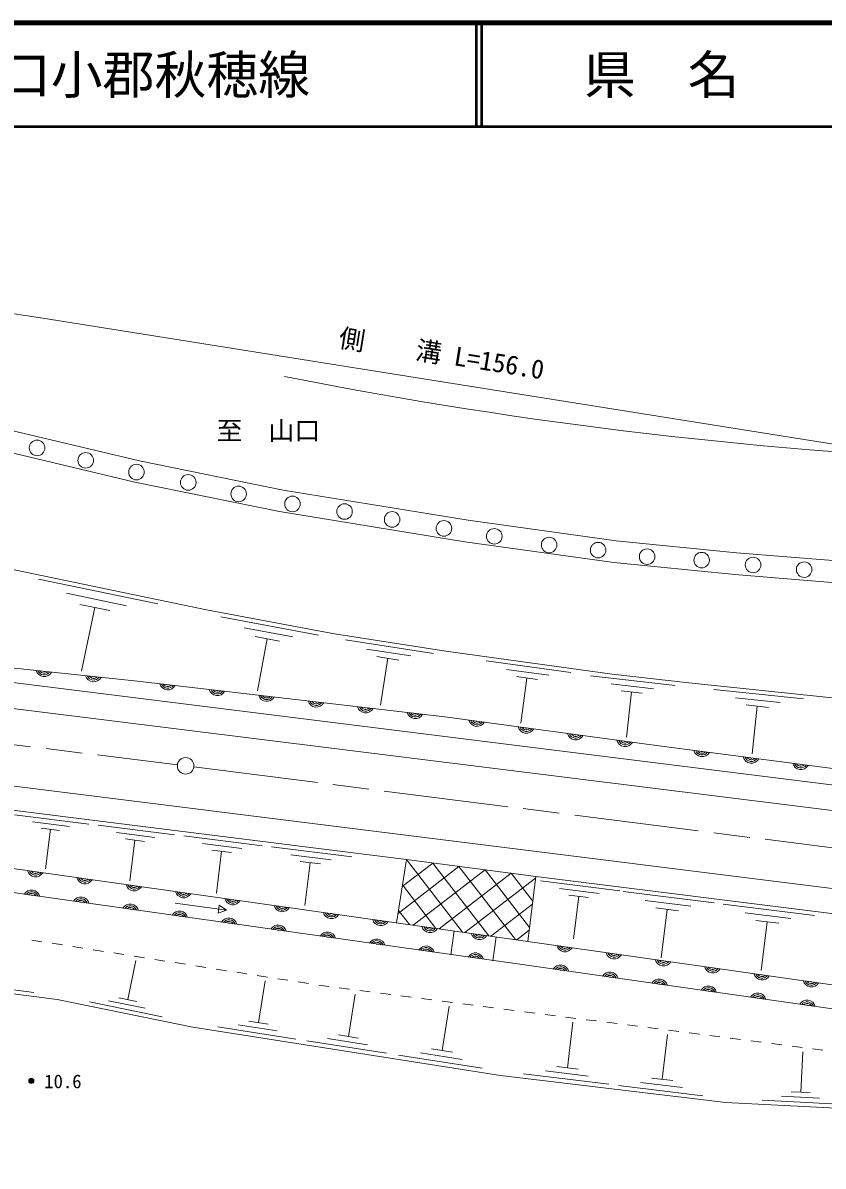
# Model space of a CAD drawing. Units: millimetres, scale not verified. Extents: x 40000 to 680000, y 20000 to 380000.
# Drawn here: x 254052 to 331182, y 269760 to 380000 of the extents above; entities that cross this region are included whole.
import ezdxf
from ezdxf.enums import TextEntityAlignment as Align

# ---------------------------------------------------------------- set-up
doc = ezdxf.new("R2010")
doc.units = ezdxf.units.MM
doc.header["$LTSCALE"] = 1000
doc.linetypes.add('CHAIN', pattern=[18.5, 12, -1.5, 3.5, -1.5])
for name, color, linetype, lineweight in [('M-BGD', 7, 'Continuous', 13), ('M-BMK', 2, 'CHAIN', 13), ('M-BMK-SRVR', 3, 'Continuous', 13), ('M-STR-HTXT', 7, 'Continuous', 13), ('M-STR-STRD', 7, 'Continuous', 13), ('M-TTL', 2, 'Continuous', 140), ('M-TTL-LINE', 7, 'Continuous', 50)]:
    doc.layers.add(name, color=color, linetype=linetype, lineweight=lineweight)
doc.layers.add('M-TTL-TXT', color=7, linetype='Continuous')
doc.styles.add('ＭＳ ゴシック', font='')
doc.styles.get('ＭＳ ゴシック').set_extended_font_data('MS Gothic')

msp = doc.modelspace()

# ---------------------------------------------------------------- linework, layer by layer
at = {"layer": 'M-BGD'}
for p, q in [((255544, 326363), (267063, 323970)), ((258264, 324997), (264024, 323800)), ((259545, 323930), (262424, 323332)), ((260985, 323631), (259708, 317487)), ((273138, 322738), (282555, 320972)), ((275374, 321669), (280083, 320786)), ((276434, 320820), (278788, 320379)), ((277611, 320599), (276669, 315577)), ((285154, 320520), (293640, 319198)), ((287187, 319624), (291430, 318963)), ((288160, 318893), (290281, 318562)), ((289220, 318728), (288515, 314202)), ((298719, 318475), (306853, 317348)), ((300677, 317651), (304744, 317087)), ((301619, 316968), (303652, 316686)), ((302636, 316827), (302035, 312489)), ((308775, 317042), (316933, 316106)), ((310752, 316264), (314831, 315796)), ((311709, 315603), (313749, 315369)), ((312729, 315486), (312229, 311135)), ((320647, 315719), (329275, 314804)), ((322743, 314915), (327057, 314458)), ((323760, 314226), (325917, 313997)), ((324839, 314111), (324351, 309510)), ((253240, 303646), (260404, 302748)), ((254971, 302944), (258553, 302495)), ((255807, 302354), (257598, 302130)), ((256703, 302242), (256224, 298421)), ((261298, 302636), (268658, 301714)), ((263077, 301915), (266757, 301454)), ((263935, 301309), (265775, 301079)), ((264855, 301194), (264363, 297269)), ((269550, 301603), (277111, 300655)), ((271377, 300862), (275157, 300388)), ((272259, 300239), (274149, 300002)), ((273204, 300121), (272699, 296089)), ((278000, 300544), (285766, 299571)), ((279877, 299783), (283760, 299297)), ((280783, 299144), (282724, 298900)), ((281753, 299022), (281235, 294880)), ((290065, 293226), (291034, 299314)), ((290622, 296725), (293558, 298987)), ((296417, 292326), (291034, 299314)), ((298967, 291965), (293558, 298987)), ((290210, 294136), (296083, 298659)), ((291681, 292997), (298607, 298332)), ((294173, 292644), (301131, 298004)), ((301517, 291604), (296083, 298659)), ((302888, 292774), (298607, 298332)), ((303200, 295319), (301131, 298004)), ((303492, 297698), (302723, 291433)), ((293866, 292687), (290645, 296869)), ((296665, 292291), (303472, 297535)), ((303932, 297270), (311580, 296313)), ((305780, 296521), (309604, 296043)), ((306672, 295892), (308584, 295652)), ((307628, 295772), (307118, 291693)), ((311905, 296242), (320690, 295142)), ((268719, 295109), (273673, 294438)), ((272880, 294167), (272981, 294910)), ((273673, 294438), (272880, 294167)), ((272981, 294910), (273673, 294438)), ((291316, 293048), (290256, 294425)), ((299156, 291938), (303164, 295026)), ((314028, 295381), (318421, 294832)), ((315053, 294658), (317249, 294383)), ((316151, 294521), (315565, 289836)), ((321556, 295034), (330341, 293935)), ((323679, 294173), (328071, 293624)), ((324704, 293450), (326900, 293176)), ((325802, 293313), (325215, 288628)), ((295636, 292437), (295311, 290138)), ((301648, 291586), (302856, 292517)), ((255888, 291399), (254901, 291554)), ((257864, 291089), (256876, 291244)), ((299668, 291866), (299342, 289567)), ((259840, 290779), (258852, 290934)), ((261816, 290469), (260828, 290624)), ((263792, 290159), (262804, 290314)), ((265768, 289849), (264780, 290004)), ((264167, 285824), (264931, 289576)), ((267743, 289539), (266755, 289694)), ((269719, 289229), (268731, 289384)), ((271695, 288919), (270707, 289074)), ((273671, 288608), (272683, 288764)), ((275647, 288298), (274659, 288453)), ((277622, 287988), (276635, 288143)), ((279598, 287678), (278610, 287833)), ((255113, 286517), (248206, 287403)), ((276768, 283602), (277397, 287619)), ((281574, 287368), (280586, 287523)), ((282784, 287178), (282562, 287213)), ((283553, 287079), (282784, 287178)), ((285536, 286824), (284545, 286951)), ((287520, 286568), (286528, 286696)), ((267493, 284169), (260458, 285602)), ((265830, 284996), (262313, 285713)), ((265046, 285644), (263287, 286003)), ((285425, 282263), (286066, 286352)), ((289504, 286312), (288512, 286440)), ((291487, 286057), (290495, 286184)), ((293471, 285801), (292479, 285929)), ((295454, 285545), (294463, 285673)), ((294457, 280898), (295129, 285184)), ((297438, 285290), (296446, 285417)), ((299422, 285034), (298430, 285162)), ((301405, 284778), (300413, 284906)), ((303389, 284523), (302397, 284650)), ((278572, 282805), (274806, 283395)), ((277709, 283455), (275826, 283750)), ((305372, 284267), (304381, 284395)), ((307356, 284011), (306364, 284139)), ((306542, 279249), (307073, 283644)), ((309340, 283756), (308348, 283883)), ((311323, 283500), (310331, 283628)), ((313307, 283244), (312315, 283372)), ((280376, 282008), (272845, 283189)), ((286383, 282113), (284466, 282414)), ((315290, 282989), (314299, 283116)), ((315666, 278131), (316191, 282469)), ((317274, 282733), (316282, 282861)), ((319258, 282477), (318266, 282605)), ((321241, 282222), (320249, 282349)), ((289098, 280640), (281431, 281842)), ((287261, 281452), (283428, 282053)), ((323225, 281966), (322233, 282094)), ((325208, 281710), (324217, 281838)), ((327192, 281455), (326200, 281582)), ((329175, 281199), (328184, 281327)), ((298307, 279196), (290271, 280456)), ((296382, 280047), (292364, 280677)), ((295461, 280740), (293452, 281055)), ((329020, 276892), (329220, 280791)), ((331159, 280943), (330167, 281071)), ((308536, 278451), (304415, 278949)), ((307572, 279125), (305512, 279374)), ((310530, 277652), (302289, 278649)), ((317634, 277343), (313567, 277835)), ((316683, 278008), (314650, 278254)), ((319602, 276555), (311469, 277539)), ((329933, 276845), (328106, 276940)), ((332624, 275729), (325314, 276106)), ((330822, 276311), (327167, 276499))]:
    msp.add_line(p, q, dxfattribs=at)
for points in [[(190133, 345522), (212947, 337979), (239286, 330602), (251029, 327710), (271741, 323407), (284099, 321090), (294818, 319419), (310864, 317196), (318241, 316377), (331765, 314942), (347854, 313676), (363238, 313319), (379127, 313398), (401100, 314643), (413899, 315730), (430071, 317716)], [(239507, 344275), (252274, 340869), (265296, 337763), (279155, 334941), (296966, 332035), (311244, 330043), (322847, 328898), (332548, 328113), (343371, 327470), (364999, 326826), (379330, 326810), (396408, 327799), (413242, 329123), (426336, 330668)], [(238965, 342246), (251759, 338833), (264842, 335712), (278776, 332875), (296651, 329959), (310995, 327957), (322660, 326806), (332401, 326018), (343277, 325372), (364966, 324726), (379374, 324710), (395924, 325419), (413106, 326696), (426914, 328272)], [(350234, 304249), (251778, 316557), (221215, 320350), (211722, 321011), (211340, 321391), (211350, 321791)], [(211350, 321791), (227952, 320430), (265087, 316521), (294729, 313077), (315111, 310309), (333352, 307935), (350244, 304856)], [(112961, 286987), (124720, 292625), (133738, 296241), (141735, 299048), (151603, 301998), (160564, 304252), (170461, 306095), (179848, 307471), (189149, 308407), (201173, 308789), (211892, 308577), (224001, 307712), (291034, 299314), (303492, 297698), (512224, 271573)], [(89888, 268454), (111339, 280352), (123150, 286615), (133743, 291008), (146647, 295316), (154802, 297712), (165562, 300444), (175735, 302105), (187756, 303366), (200408, 303891), (212598, 303912), (222014, 302861), (302723, 291433), (366793, 282291), (446773, 270653), (528549, 259052), (531702, 259325), (532482, 263615)], [(533441, 256035), (446446, 268376), (366465, 280014), (302400, 289156), (221725, 300579), (212472, 301612), (200458, 301591), (187924, 301071), (176040, 299824), (166032, 298190), (155409, 295493), (147336, 293121), (134549, 288852), (124132, 284532), (112436, 278330), (91003, 266443)], [(108258, 270689), (110175, 269062), (112519, 268482), (121820, 272101), (143060, 281332), (164640, 288520), (182250, 292448), (195919, 293029), (210608, 291966), (223025, 290626), (238126, 288294), (257352, 285826), (270440, 283161), (300102, 278510), (321795, 275887), (351784, 274341), (358278, 273321), (366161, 271165), (413377, 264714), (470258, 257235)]]:
    msp.add_lwpolyline(points, dxfattribs=at)
for centre, radius in [((255423, 339011), 750), ((260112, 337814), 750), ((265000, 336683), 750), ((269989, 335686), 750), ((274847, 334579), 750), ((280035, 333614), 750), ((285056, 332883), 750), ((289645, 332118), 750), ((294633, 331253), 750), ((299488, 330489), 750), ((304776, 329657), 750), ((309498, 329158), 750), ((314220, 328527), 750), ((319474, 328194), 750), ((324429, 327728), 750), ((329351, 327279), 750), ((254862, 277985), 250), ((254862, 277985), 204), ((254862, 277985), 159), ((254862, 277985), 114), ((254862, 277985), 68.2), ((254862, 277985), 22.7)]:
    msp.add_circle(centre, radius, dxfattribs=at)
for centre, radius, start, end in [((366402, 785999), 448646, 258.80124, 276.9588), ((256099, 317781), 812, 196.61086, 331.37113), ((256099, 317781), 650, 202.72665, 325.25534), ((256099, 317781), 488, 213.85934, 314.12265), ((256099, 317781), 325, 248.04863, 279.93336), ((260873, 317279), 812, 196.61086, 331.37113), ((260873, 317279), 650, 202.72665, 325.25534), ((260873, 317279), 488, 213.85934, 314.12265), ((260873, 317279), 325, 248.04863, 279.93336), ((268024, 316494), 812, 195.99354, 330.75381), ((268024, 316494), 650, 202.10933, 324.63802), ((268024, 316494), 488, 213.24202, 313.50534), ((268024, 316494), 325, 247.43131, 279.31605), ((272792, 315940), 812, 195.99354, 330.75381), ((272792, 315940), 650, 202.10933, 324.63802), ((272792, 315940), 488, 213.24202, 313.50534), ((272792, 315940), 325, 247.43131, 279.31605), ((277560, 315386), 812, 195.99354, 330.75381), ((277560, 315386), 650, 202.10933, 324.63802), ((277560, 315386), 488, 213.24202, 313.50534), ((277560, 315386), 325, 247.43131, 279.31605), ((282328, 314833), 812, 195.99354, 330.75381), ((282328, 314833), 650, 202.10933, 324.63802), ((282328, 314833), 488, 213.24202, 313.50534), ((282328, 314833), 325, 247.43131, 279.31605), ((287096, 314279), 812, 195.99354, 330.75381), ((287096, 314279), 650, 202.10933, 324.63802), ((287096, 314279), 488, 213.24202, 313.50534), ((287096, 314279), 325, 247.43131, 279.31605), ((291864, 313725), 812, 195.99354, 330.75381), ((291864, 313725), 650, 202.10933, 324.63802), ((291864, 313725), 488, 213.24202, 313.50534), ((291864, 313725), 325, 247.43131, 279.31605), ((297828, 312972), 812, 194.88389, 329.64416), ((297828, 312972), 650, 200.99968, 323.52837), ((297828, 312972), 488, 212.13236, 312.39568), ((297828, 312972), 325, 246.32165, 278.20639), ((302584, 312326), 812, 194.88389, 329.64416), ((302584, 312326), 650, 200.99968, 323.52837), ((302584, 312326), 488, 212.13236, 312.39568), ((302584, 312326), 325, 246.32165, 278.20639), ((307340, 311680), 812, 194.88389, 329.64416), ((307340, 311680), 650, 200.99968, 323.52837), ((307340, 311680), 488, 212.13236, 312.39568), ((307340, 311680), 325, 246.32165, 278.20639), ((312097, 311033), 812, 194.88389, 329.64416), ((312097, 311033), 650, 200.99968, 323.52837), ((312097, 311033), 488, 212.13236, 312.39568), ((312097, 311033), 325, 246.32165, 278.20639), ((319512, 310051), 812, 195.2072, 329.96747), ((319512, 310051), 650, 201.32299, 323.85168), ((319512, 310051), 488, 212.45568, 312.719), ((319512, 310051), 325, 246.64497, 278.52971), ((324272, 309432), 812, 195.2072, 329.96747), ((324272, 309432), 650, 201.32299, 323.85168), ((324272, 309432), 488, 212.45568, 312.719), ((324272, 309432), 325, 246.64497, 278.52971), ((329032, 308813), 812, 195.2072, 329.96747), ((329032, 308813), 650, 201.32299, 323.85168), ((329032, 308813), 488, 212.45568, 312.719), ((329032, 308813), 325, 246.64497, 278.52971), ((255283, 298466), 812, 194.56079, 329.32106), ((255283, 298466), 650, 200.67658, 323.20527), ((255283, 298466), 488, 211.80927, 312.07259), ((255283, 298466), 325, 245.99856, 277.8833), ((260036, 297793), 812, 194.56079, 329.32106), ((260036, 297793), 650, 200.67658, 323.20527), ((260036, 297793), 488, 211.80927, 312.07259), ((260036, 297793), 325, 245.99856, 277.8833), ((264789, 297120), 812, 194.56079, 329.32106), ((264789, 297120), 650, 200.67658, 323.20527), ((264789, 297120), 488, 211.80927, 312.07259), ((264789, 297120), 325, 245.99856, 277.8833), ((254890, 295568), 812, 14.56079, 149.32106), ((254890, 295568), 650, 20.67658, 143.20527), ((254890, 295568), 488, 31.80927, 132.07259), ((254890, 295568), 325, 65.99856, 97.8833), ((259642, 294895), 812, 14.56079, 149.32106), ((259642, 294895), 650, 20.67658, 143.20527), ((269541, 296447), 812, 194.56079, 329.32106), ((269541, 296447), 650, 200.67658, 323.20527), ((269541, 296447), 488, 211.80927, 312.07259), ((269541, 296447), 325, 245.99856, 277.8833), ((274294, 295774), 812, 194.56079, 329.32106), ((274294, 295774), 650, 200.67658, 323.20527), ((274294, 295774), 488, 211.80927, 312.07259), ((274294, 295774), 325, 245.99856, 277.8833), ((259642, 294895), 488, 31.80927, 132.07259), ((259642, 294895), 325, 65.99856, 97.8833), ((264395, 294222), 812, 14.56079, 149.32106), ((264395, 294222), 650, 20.67658, 143.20527), ((264395, 294222), 488, 31.80927, 132.07259), ((264395, 294222), 325, 65.99856, 97.8833), ((269147, 293549), 812, 14.56079, 149.32106), ((279046, 295101), 812, 194.56079, 329.32106), ((279046, 295101), 650, 200.67658, 323.20527), ((279046, 295101), 488, 211.80927, 312.07259), ((279046, 295101), 325, 245.99856, 277.8833), ((269147, 293549), 650, 20.67658, 143.20527), ((269147, 293549), 488, 31.80927, 132.07259), ((269147, 293549), 325, 65.99856, 97.8833), ((273900, 292876), 812, 14.56079, 149.32106), ((273900, 292876), 650, 20.67658, 143.20527), ((273900, 292876), 488, 31.80927, 132.07259), ((283799, 294428), 812, 194.56079, 329.32106), ((283799, 294428), 650, 200.67658, 323.20527), ((283799, 294428), 488, 211.80927, 312.07259), ((283799, 294428), 325, 245.99856, 277.8833), ((288552, 293756), 812, 194.56079, 329.32106), ((288552, 293756), 650, 200.67658, 323.20527), ((288552, 293756), 488, 211.80927, 312.07259), ((288552, 293756), 325, 245.99856, 277.8833), ((273900, 292876), 325, 65.99856, 97.8833), ((278653, 292203), 812, 14.56079, 149.32106), ((278653, 292203), 650, 20.67658, 143.20527), ((278653, 292203), 488, 31.80927, 132.07259), ((278653, 292203), 325, 65.99856, 97.8833), ((283405, 291530), 812, 14.56079, 149.32106), ((283405, 291530), 650, 20.67658, 143.20527), ((293304, 293083), 812, 194.56079, 329.32106), ((293304, 293083), 650, 200.67658, 323.20527), ((293304, 293083), 488, 211.80927, 312.07259), ((293304, 293083), 325, 245.99856, 277.8833), ((298057, 292410), 812, 194.56079, 329.32106), ((298057, 292410), 650, 200.67658, 323.20527), ((298057, 292410), 488, 211.80927, 312.07259), ((283405, 291530), 488, 31.80927, 132.07259), ((283405, 291530), 325, 65.99856, 97.8833), ((288158, 290857), 812, 14.56079, 149.32106), ((288158, 290857), 650, 20.67658, 143.20527), ((288158, 290857), 488, 31.80927, 132.07259), ((288158, 290857), 325, 65.99856, 97.8833), ((298057, 292410), 325, 245.99856, 277.8833), ((306291, 291240), 812, 194.49897, 329.25924), ((292910, 290184), 812, 14.56079, 149.32106), ((292910, 290184), 650, 20.67658, 143.20527), ((292910, 290184), 488, 31.80927, 132.07259), ((292910, 290184), 325, 65.99856, 97.8833), ((297663, 289511), 812, 14.56079, 149.32106), ((297663, 289511), 650, 20.67658, 143.20527), ((297663, 289511), 488, 31.80927, 132.07259), ((306291, 291240), 650, 200.61476, 323.14345), ((306291, 291240), 488, 211.74745, 312.01077), ((306291, 291240), 325, 245.93674, 277.82148), ((311043, 290562), 812, 194.49897, 329.25924), ((311043, 290562), 650, 200.61476, 323.14345), ((311043, 290562), 488, 211.74745, 312.01077), ((311043, 290562), 325, 245.93674, 277.82148), ((297663, 289511), 325, 65.99856, 97.8833), ((305877, 288344), 812, 14.49897, 149.25924), ((305877, 288344), 650, 20.61476, 143.14345), ((305877, 288344), 488, 31.74745, 132.01077), ((315795, 289884), 812, 194.49897, 329.25924), ((315795, 289884), 650, 200.61476, 323.14345), ((315795, 289884), 488, 211.74745, 312.01077), ((315795, 289884), 325, 245.93674, 277.82148), ((320547, 289206), 812, 194.49897, 329.25924), ((320547, 289206), 650, 200.61476, 323.14345), ((320547, 289206), 488, 211.74745, 312.01077), ((320547, 289206), 325, 245.93674, 277.82148), ((305877, 288344), 325, 65.93674, 97.82148), ((310629, 287666), 812, 14.49897, 149.25924), ((310629, 287666), 650, 20.61476, 143.14345), ((310629, 287666), 488, 31.74745, 132.01077), ((310629, 287666), 325, 65.93674, 97.82148), ((315381, 286988), 812, 14.49897, 149.25924), ((325299, 288528), 812, 194.49897, 329.25924), ((325299, 288528), 650, 200.61476, 323.14345), ((325299, 288528), 488, 211.74745, 312.01077), ((325299, 288528), 325, 245.93674, 277.82148), ((315381, 286988), 650, 20.61476, 143.14345), ((315381, 286988), 488, 31.74745, 132.01077), ((315381, 286988), 325, 65.93674, 97.82148), ((320133, 286310), 812, 14.49897, 149.25924), ((320133, 286310), 650, 20.61476, 143.14345), ((320133, 286310), 488, 31.74745, 132.01077), ((320133, 286310), 325, 65.93674, 97.82148), ((330051, 287850), 812, 194.49897, 329.25924), ((330051, 287850), 650, 200.61476, 323.14345), ((330051, 287850), 488, 211.74745, 312.01077), ((330051, 287850), 325, 245.93674, 277.82148), ((324885, 285632), 812, 14.49897, 149.25924), ((324885, 285632), 650, 20.61476, 143.14345), ((324885, 285632), 488, 31.74745, 132.01077), ((324885, 285632), 325, 65.93674, 97.82148), ((329636, 284954), 812, 14.49897, 149.25924), ((329636, 284954), 650, 20.61476, 143.14345), ((329636, 284954), 488, 31.74745, 132.01077), ((329636, 284954), 325, 65.93674, 97.82148)]:
    msp.add_arc(centre, radius, start, end, dxfattribs=at)
at = {"layer": 'M-BMK'}
for p, q in [((224529, 313934), (268946, 308456)), ((270534, 308258), (368067, 295888))]:
    msp.add_line(p, q, dxfattribs=at)
at = {"layer": 'M-BMK-SRVR'}
msp.add_circle((269740, 308358), 800, dxfattribs=at)
at = {"layer": 'M-STR-HTXT'}
msp.add_line((255967, 351538), (369955, 333345), dxfattribs=at)
msp.add_arc((191033, -80466), 436856, 81.4519, 86.79986, dxfattribs=at)
at = {"layer": 'M-STR-STRD'}
msp.add_line((224257, 310020), (517690, 273262), dxfattribs=at)
msp.add_lwpolyline([(225080, 317574), (247103, 314640), (425243, 292451)], dxfattribs=at)
at = {"layer": 'M-TTL'}
msp.add_line((680000, 380000), (40000, 380000), dxfattribs=at)
at = {"layer": 'M-TTL-LINE'}
for p, q in [((297750, 380000), (297750, 370000)), ((298250, 380000), (298250, 370000)), ((40000, 370000), (680000, 370000))]:
    msp.add_line(p, q, dxfattribs=at)

# ---------------------------------------------------------------- texts
at = {"layer": 'M-BGD', "style": 'ＭＳ ゴシック'}
msp.add_text('至\u3000山口', height=1833, dxfattribs=at).set_placement((277719, 339221), align=Align.BOTTOM_CENTER)
msp.add_text('10.6', height=1320, dxfattribs=at).set_placement((256115, 276879), align=Align.BOTTOM_LEFT)
at = {"layer": 'M-STR-HTXT', "style": 'ＭＳ ゴシック'}
msp.add_text('側\u3000\u3000溝 L=156.0', height=1833, rotation=350.932, dxfattribs=at).set_placement((294181, 346654), align=Align.BOTTOM_CENTER)
at = {"layer": 'M-TTL-TXT', "style": 'ＭＳ ゴシック'}
msp.add_text('主要地方道\u3000山口小郡秋穂線', height=3666, dxfattribs=at).set_placement((216734, 375000), align=Align.MIDDLE_LEFT)
msp.add_text('県\u3000名', height=3666, dxfattribs=at).set_placement((315625, 375000), align=Align.MIDDLE_CENTER)

doc.saveas('drawing.dxf')
